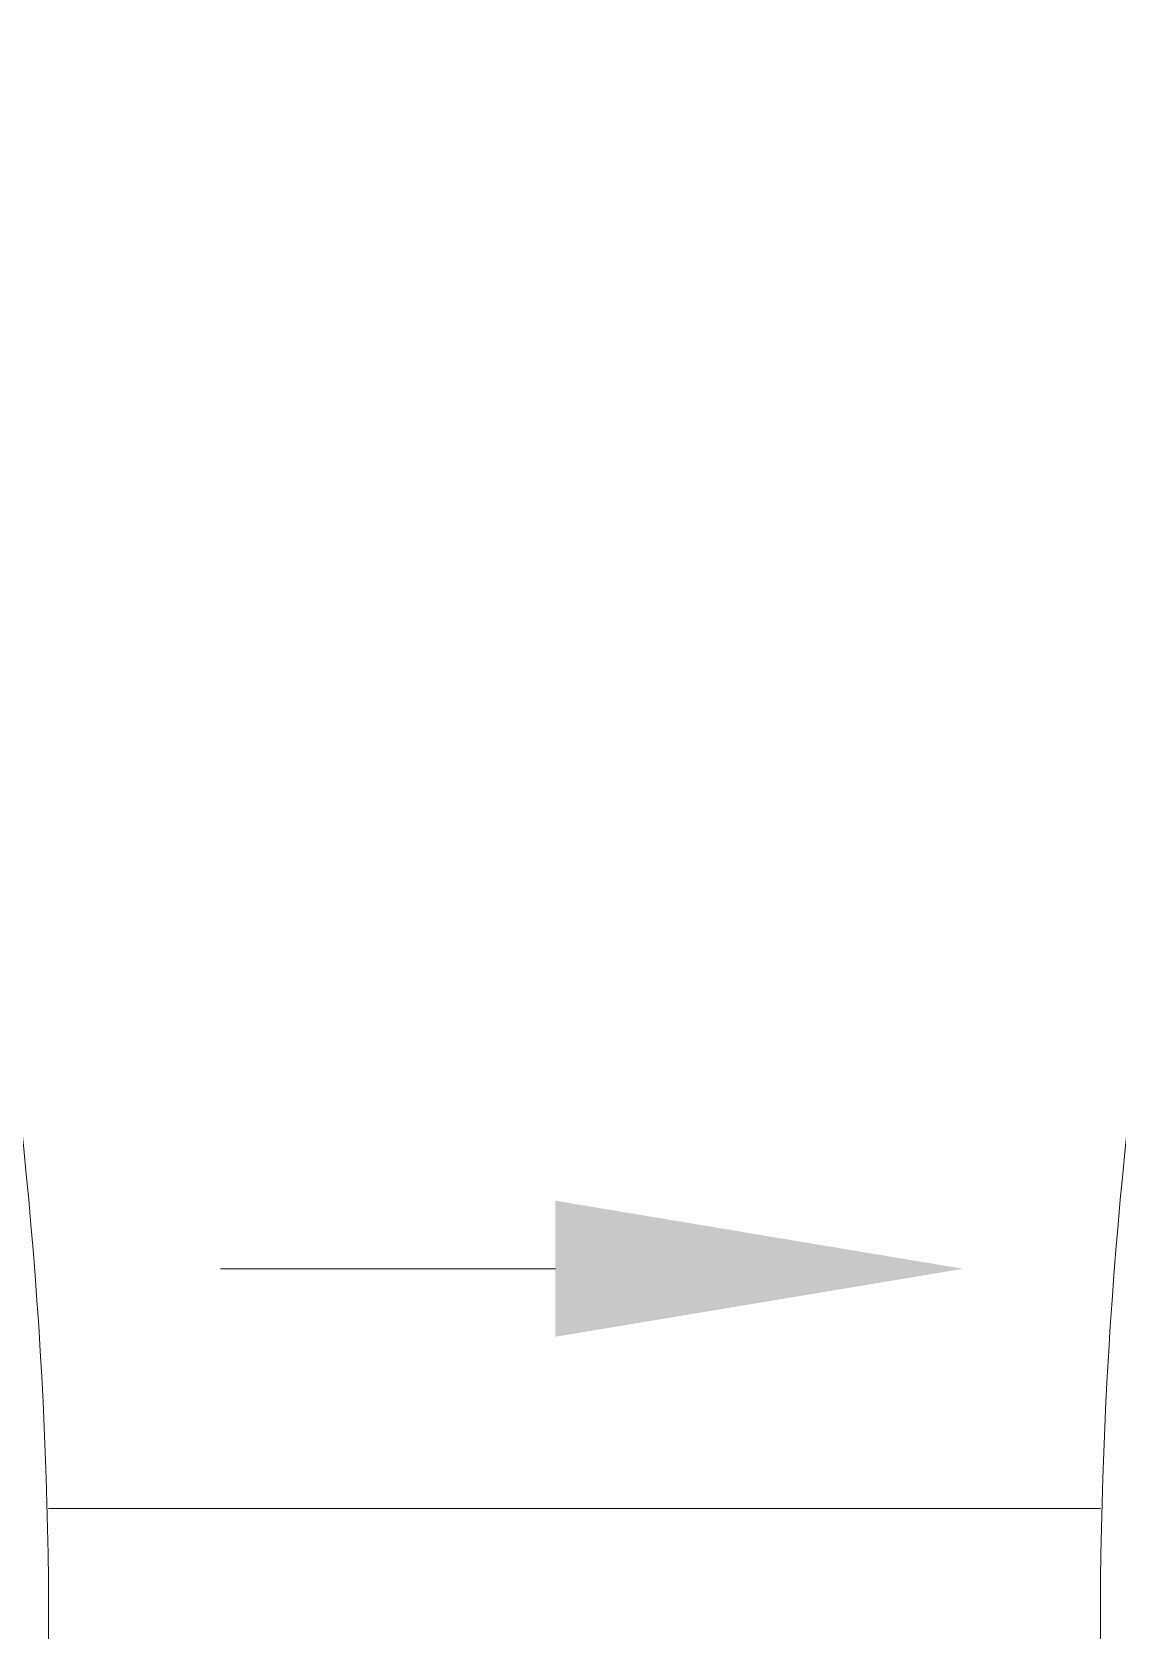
# Model space of a CAD drawing. Header units: millimetres. Extents: x 4664 to 8864, y -38 to 2932.
# Drawn here: x 8036.5 to 8079, y 2214.2 to 2276.8 of the extents above; entities that cross this region are included whole.
import ezdxf

# ---------------------------------------------------------------- set-up
doc = ezdxf.new("R2010")
doc.units = ezdxf.units.MM

msp = doc.modelspace()

# ---------------------------------------------------------------- linework, layer by layer
at = {"lineweight": 5}
for p, q in [((8057.029, 2228.334), (8043.904, 2228.334)), ((8037.173, 2218.941), (8078.379, 2218.941))]:
    msp.add_line(p, q, dxfattribs=at)
for centre, start, end in [((7854.399, 2214.181), 339.96842, 20.03158), ((8261.153, 2214.181), 159.96842, 200.03158)]:
    msp.add_arc(centre, 182.774, start, end, dxfattribs=at)
msp.add_solid([(8057.029, 2225.67), (8073.013, 2228.334), (8057.029, 2230.998)], dxfattribs=at)

doc.saveas('drawing.dxf')
